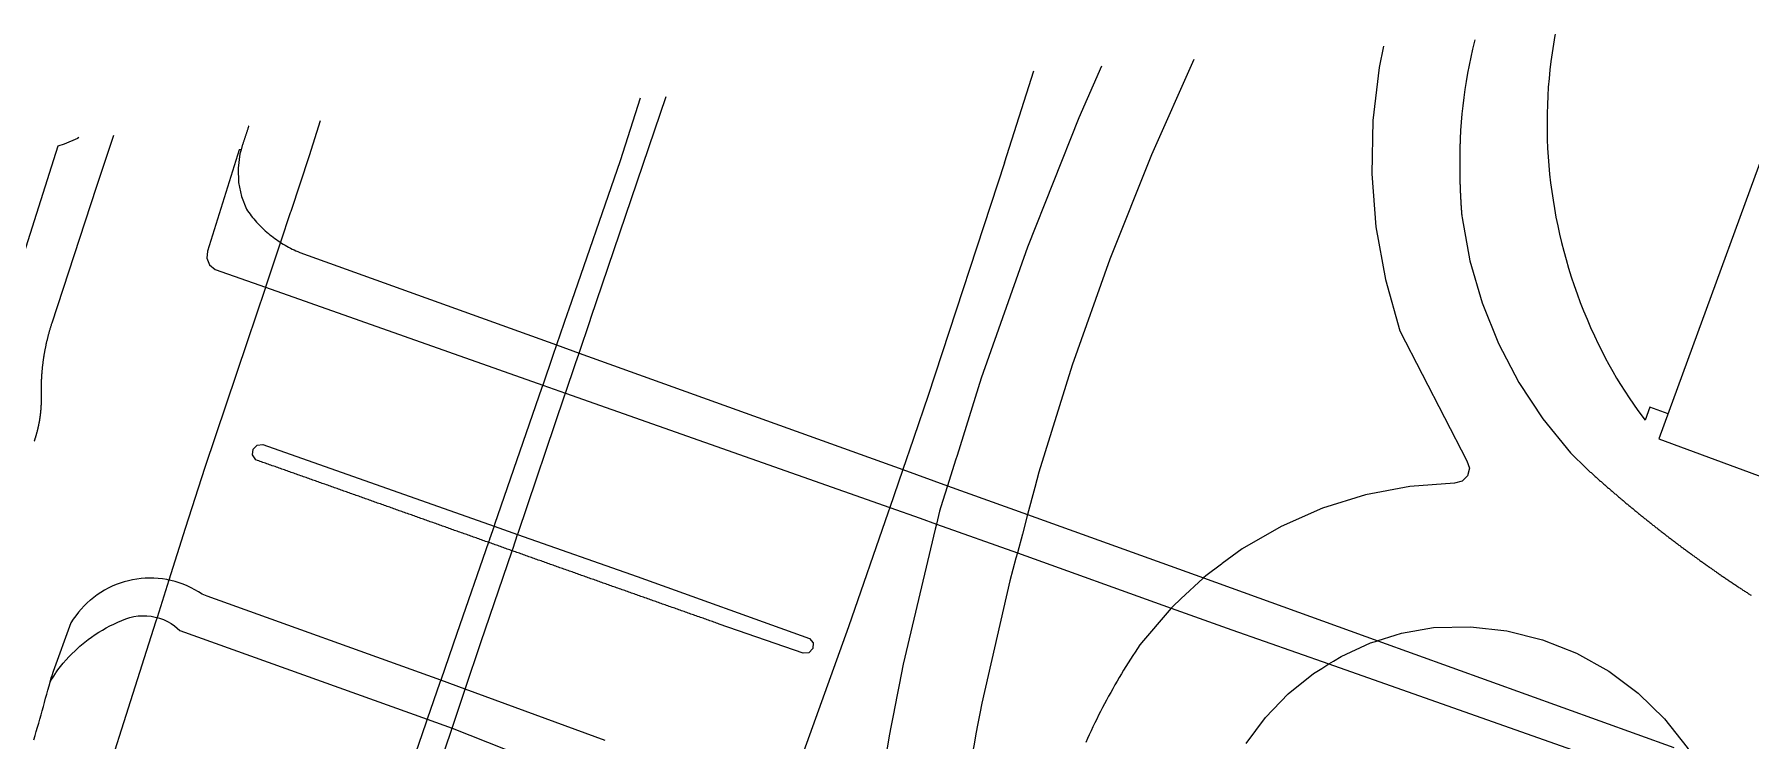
# Model space of a CAD drawing. Header units: millimetres. Extents: x 833924389 to 835767163, y 817400000 to 818811854.
# Drawn here: x 834590574 to 834710396, y 818717616 to 818766914 of the extents above; entities that cross this region are included whole.
import ezdxf

# ---------------------------------------------------------------- set-up
doc = ezdxf.new("R2010")
doc.units = ezdxf.units.MM
doc.header["$LTSCALE"] = 10
doc.header["$MEASUREMENT"] = 0
doc.layers.add('01_Base_Plan', color=5, linetype='Continuous', lineweight=5)

msp = doc.modelspace()

# ---------------------------------------------------------------- linework, layer by layer
at = {"layer": '01_Base_Plan', "flags": 128}
for points in [[(834691143, 818766523), (834691120, 818766436), (834690983, 818765879), (834690854, 818765320), (834690736, 818764758), (834690628, 818764195), (834690529, 818763629), (834690440, 818763063), (834690361, 818762494), (834690292, 818761925), (834690233, 818761354), (834690184, 818760782), (834690145, 818760210), (834690117, 818759631), (834690116, 818759617), (834690115, 818759596), (834690114, 818759575), (834690114, 818759555), (834690113, 818759534), (834690112, 818759514), (834690111, 818759493), (834690111, 818759472), (834690110, 818759452), (834690109, 818759431), (834690108, 818759410), (834690108, 818759390), (834690107, 818759369), (834690106, 818759348), (834690106, 818759328), (834690105, 818759307), (834690104, 818759287), (834690104, 818759266), (834690103, 818759245), (834690102, 818759225), (834690102, 818759204), (834690101, 818759183), (834690101, 818759163), (834690100, 818759142), (834690099, 818759121), (834690099, 818759101), (834690098, 818759080), (834690098, 818759060), (834690097, 818759039), (834690097, 818759018), (834690096, 818758998), (834690096, 818758977), (834690095, 818758956), (834690095, 818758936), (834690094, 818758915), (834690094, 818758894), (834690093, 818758874), (834690093, 818758853), (834690092, 818758832), (834690092, 818758812), (834690091, 818758791), (834690091, 818758771), (834690091, 818758750), (834690090, 818758729), (834690090, 818758709), (834690089, 818758688), (834690089, 818758667), (834690089, 818758647), (834690088, 818758626), (834690088, 818758605), (834690088, 818758585), (834690087, 818758564), (834690087, 818758543), (834690087, 818758523), (834690086, 818758502), (834690086, 818758481), (834690086, 818758461), (834690085, 818758440), (834690085, 818758420), (834690085, 818758399), (834690085, 818758378), (834690084, 818758358), (834690084, 818758337), (834690084, 818758316), (834690084, 818758296), (834690084, 818758275), (834690083, 818758254), (834690083, 818758234), (834690083, 818758213), (834690083, 818758192), (834690083, 818758172), (834690083, 818758151), (834690082, 818758130), (834690082, 818758110), (834690082, 818758089), (834690082, 818758069), (834690082, 818758048), (834690082, 818758027), (834690082, 818758007), (834690082, 818757986), (834690082, 818757965), (834690082, 818757945), (834690082, 818757924), (834690082, 818757903), (834690082, 818757883), (834690082, 818757862), (834690082, 818757841), (834690082, 818757821), (834690082, 818757800), (834690082, 818757779), (834690082, 818757759), (834690082, 818757738), (834690082, 818757717), (834690082, 818757697), (834690082, 818757676), (834690082, 818757656), (834690082, 818757635), (834690082, 818757614), (834690082, 818757594), (834690083, 818757573), (834690083, 818757552), (834690083, 818757532), (834690083, 818757511), (834690083, 818757490), (834690083, 818757470), (834690084, 818757449), (834690084, 818757428), (834690084, 818757408), (834690084, 818757387), (834690084, 818757366), (834690085, 818757346), (834690085, 818757325), (834690085, 818757305), (834690085, 818757284), (834690086, 818757263), (834690086, 818757243), (834690086, 818757222), (834690086, 818757201), (834690087, 818757181), (834690087, 818757160), (834690087, 818757139), (834690088, 818757119), (834690088, 818757098), (834690088, 818757077), (834690089, 818757057), (834690089, 818757036), (834690090, 818757015), (834690090, 818756995), (834690090, 818756974), (834690091, 818756954), (834690091, 818756933), (834690092, 818756912), (834690092, 818756892), (834690092, 818756871), (834690093, 818756850), (834690093, 818756830), (834690094, 818756809), (834690094, 818756788), (834690095, 818756768), (834690095, 818756747), (834690096, 818756726), (834690096, 818756706), (834690097, 818756685), (834690097, 818756665), (834690098, 818756644), (834690099, 818756623), (834690099, 818756603), (834690100, 818756582), (834690100, 818756561), (834690101, 818756541), (834690102, 818756520), (834690102, 818756499), (834690103, 818756479), (834690103, 818756458), (834690104, 818756437), (834690105, 818756417), (834690105, 818756396), (834690106, 818756376), (834690107, 818756355), (834690107, 818756334), (834690108, 818756314), (834690109, 818756293), (834690110, 818756272), (834690110, 818756252), (834690111, 818756231), (834690112, 818756210), (834690113, 818756190), (834690113, 818756169), (834690114, 818756149), (834690115, 818756128), (834690116, 818756107), (834690117, 818756087), (834690117, 818756066), (834690118, 818756045), (834690119, 818756025), (834690120, 818756004), (834690121, 818755984), (834690122, 818755963), (834690122, 818755942), (834690123, 818755922), (834690124, 818755901), (834690125, 818755880), (834690126, 818755860), (834690127, 818755839), (834690128, 818755818), (834690129, 818755798), (834690130, 818755777), (834690131, 818755757), (834690132, 818755736), (834690133, 818755715), (834690134, 818755695), (834690135, 818755674), (834690136, 818755653), (834690137, 818755633), (834690138, 818755612), (834690139, 818755592), (834690140, 818755571), (834690141, 818755550), (834690142, 818755530), (834690143, 818755509), (834690144, 818755488), (834690145, 818755468), (834690146, 818755447), (834690147, 818755427), (834690148, 818755406), (834690150, 818755385), (834690151, 818755365), (834690152, 818755344), (834690153, 818755324), (834690154, 818755303), (834690155, 818755282), (834690157, 818755262), (834690158, 818755241), (834690159, 818755220), (834690160, 818755200), (834690161, 818755179), (834690163, 818755159), (834690164, 818755138), (834690165, 818755117), (834690166, 818755097), (834690168, 818755076), (834690169, 818755056), (834690170, 818755035), (834690172, 818755014), (834690173, 818754994), (834690174, 818754973), (834690176, 818754953), (834690177, 818754932), (834690178, 818754911), (834690180, 818754891), (834690181, 818754870), (834690182, 818754850), (834690184, 818754829), (834690185, 818754808), (834690187, 818754788), (834690188, 818754767), (834690189, 818754747), (834690191, 818754726), (834690192, 818754705), (834690194, 818754685), (834690195, 818754664), (834690197, 818754644), (834690198, 818754623), (834690200, 818754602), (834690201, 818754582), (834690203, 818754561), (834690204, 818754541), (834690206, 818754520), (834690207, 818754499), (834690209, 818754479), (834690210, 818754458), (834690212, 818754438), (834690213, 818754417), (834690215, 818754396), (834690217, 818754376), (834690218, 818754355), (834690220, 818754335), (834690221, 818754314), (834690223, 818754293), (834690226, 818754257)], [(834696738, 818766914), (834696722, 818766829), (834696620, 818766230), (834696529, 818765630), (834696448, 818765029), (834696378, 818764426), (834696319, 818763822), (834696270, 818763216), (834696231, 818762611), (834696204, 818762004), (834696186, 818761397), (834696180, 818760791), (834696184, 818760183), (834696198, 818759577), (834696223, 818758970), (834696259, 818758364), (834696305, 818757759), (834696362, 818757155), (834696429, 818756551), (834696507, 818755949), (834696596, 818755349), (834696695, 818754750), (834696804, 818754153), (834696923, 818753558), (834697054, 818752965), (834697194, 818752374), (834697345, 818751786), (834697505, 818751201), (834697684, 818750594), (834697873, 818749991), (834698073, 818749392), (834698283, 818748796), (834698503, 818748203), (834698734, 818747615), (834698974, 818747031), (834699225, 818746451), (834699487, 818745875), (834699758, 818745304), (834699997, 818744820), (834700244, 818744339), (834700500, 818743864), (834700764, 818743392), (834701037, 818742925), (834701317, 818742464), (834701605, 818742007), (834701902, 818741555), (834702206, 818741108), (834702518, 818740667), (834703021, 818739988)], [(834684773, 818766077), (834684453, 818764608), (834684018, 818760910), (834683947, 818757188), (834684239, 818753476), (834684894, 818749811), (834685903, 818746227), (834690581, 818737143), (834690756, 818736630), (834690635, 818736102), (834690254, 818735717), (834689727, 818735589), (834686590, 818735352), (834683499, 818734765), (834680493, 818733835), (834677610, 818732575), (834674886, 818730999), (834673496, 818729971), (834673459, 818729943), (834672357, 818729129), (834672188, 818728972), (834672176, 818728960)], [(834665085, 818764701), (834663498, 818761092), (834659920, 818752063), (834656677, 818742908), (834654991, 818737524), (834654886, 818737188), (834654329, 818735409)], [(834658301, 818757949), (834660354, 818764370)], [(834671531, 818765152), (834668563, 818758495), (834665655, 818751218), (834663037, 818743833), (834660712, 818736349), (834660429, 818735292), (834659919, 818733390), (834659919, 818733390)], [(834628603, 818744664), (834628604, 818744667), (834629378, 818746951), (834629430, 818747104), (834634673, 818762575)], [(834632862, 818762448), (834631469, 818758080)], [(834605546, 818760539), (834605531, 818760495), (834605516, 818760448), (834605500, 818760400), (834605485, 818760353), (834605469, 818760305), (834605454, 818760258), (834605438, 818760210), (834605422, 818760163), (834605407, 818760115), (834605391, 818760068), (834605376, 818760020), (834605360, 818759973), (834605345, 818759925), (834605329, 818759878), (834605313, 818759830), (834605298, 818759783), (834605282, 818759735), (834605267, 818759688), (834605251, 818759640), (834605236, 818759593), (834605220, 818759545), (834605204, 818759498), (834605189, 818759450), (834605173, 818759403), (834605158, 818759355), (834605142, 818759308), (834605127, 818759260), (834605111, 818759213), (834605094, 818759159)], [(834605546, 818760539), (834605531, 818760495), (834605516, 818760448), (834605500, 818760400), (834605485, 818760353), (834605469, 818760305), (834605454, 818760258), (834605438, 818760210), (834605422, 818760163), (834605407, 818760115), (834605391, 818760068), (834605376, 818760020), (834605360, 818759973), (834605345, 818759925), (834605329, 818759878), (834605313, 818759830), (834605298, 818759783), (834605282, 818759735), (834605267, 818759688), (834605251, 818759640), (834605236, 818759593), (834605220, 818759545), (834605204, 818759498), (834605189, 818759450), (834605173, 818759403), (834605158, 818759355), (834605142, 818759308), (834605127, 818759260), (834605111, 818759213), (834605094, 818759159)], [(834610540, 818760888), (834609769, 818758434), (834608474, 818754555)], [(834593686, 818759710), (834593582, 818759649), (834592665, 818759253), (834592218, 818759103), (834582909, 818729812), (834583025, 818729536), (834583071, 818729415)], [(834590574, 818738510), (834590580, 818738534), (834590590, 818738564), (834590601, 818738595), (834590611, 818738626), (834590621, 818738656), (834590631, 818738687), (834590641, 818738718), (834590651, 818738748), (834590661, 818738779), (834590670, 818738810), (834590680, 818738841), (834590689, 818738872), (834590698, 818738902), (834590707, 818738933), (834590717, 818738964), (834590725, 818738995), (834590734, 818739026), (834590743, 818739057), (834590752, 818739089), (834590760, 818739120), (834590768, 818739151), (834590777, 818739182), (834590785, 818739213), (834590793, 818739244), (834590801, 818739276), (834590809, 818739307), (834590816, 818739338), (834590824, 818739370), (834590831, 818739401), (834590839, 818739432), (834590846, 818739464), (834590853, 818739495), (834590860, 818739527), (834590867, 818739558), (834590874, 818739590), (834590881, 818739621), (834590887, 818739653), (834590894, 818739685), (834590900, 818739716), (834590906, 818739748), (834590913, 818739780), (834590919, 818739811), (834590925, 818739843), (834590930, 818739875), (834590936, 818739906), (834590942, 818739938), (834590947, 818739970), (834590952, 818740002), (834590958, 818740034), (834590963, 818740066), (834590968, 818740097), (834590973, 818740129), (834590977, 818740161), (834590982, 818740193), (834590987, 818740225), (834590991, 818740257), (834590995, 818740289), (834591000, 818740321), (834591004, 818740353), (834591008, 818740385), (834591012, 818740417), (834591015, 818740449), (834591019, 818740481), (834591022, 818740513), (834591026, 818740545), (834591029, 818740577), (834591032, 818740609), (834591035, 818740642), (834591038, 818740674), (834591041, 818740706), (834591044, 818740738), (834591046, 818740770), (834591049, 818740802), (834591051, 818740834), (834591054, 818740867), (834591056, 818740899), (834591058, 818740931), (834591060, 818740963), (834591062, 818740995), (834591063, 818741028), (834591065, 818741060), (834591066, 818741092), (834591068, 818741124), (834591069, 818741157), (834591070, 818741189), (834591071, 818741221), (834591072, 818741253), (834591073, 818741286), (834591073, 818741318), (834591074, 818741350), (834591074, 818741382), (834591075, 818741415), (834591075, 818741447), (834591075, 818741479), (834591075, 818741511), (834591075, 818741544), (834591074, 818741576), (834591074, 818741608), (834591073, 818741640), (834591073, 818741673), (834591072, 818741705), (834591071, 818741737), (834591070, 818741769), (834591069, 818741802), (834591068, 818741834), (834591084, 818742833), (834591087, 818742886), (834591090, 818742939), (834591093, 818742992), (834591096, 818743045), (834591099, 818743098), (834591103, 818743150), (834591107, 818743203), (834591111, 818743256), (834591115, 818743309), (834591119, 818743361), (834591124, 818743414), (834591129, 818743467), (834591134, 818743520), (834591139, 818743572), (834591144, 818743625), (834591149, 818743678), (834591155, 818743730), (834591161, 818743783), (834591167, 818743835), (834591173, 818743888), (834591180, 818743940), (834591186, 818743993), (834591193, 818744045), (834591200, 818744098), (834591207, 818744150), (834591214, 818744203), (834591222, 818744255), (834591230, 818744307), (834591238, 818744360), (834591246, 818744412), (834591254, 818744464), (834591262, 818744517), (834591271, 818744569), (834591280, 818744621), (834591289, 818744673), (834591298, 818744725), (834591307, 818744777), (834591317, 818744829), (834591327, 818744881), (834591337, 818744933), (834591347, 818744985), (834591357, 818745037), (834591367, 818745089), (834591378, 818745141), (834591389, 818745193), (834591400, 818745245), (834591411, 818745296), (834591423, 818745348), (834591434, 818745400), (834591446, 818745451), (834591458, 818745503), (834591470, 818745554), (834591482, 818745606), (834591495, 818745657), (834591507, 818745709), (834591520, 818745760), (834591533, 818745811), (834591546, 818745862), (834591560, 818745914), (834591573, 818745965), (834591587, 818746016), (834591601, 818746067), (834591615, 818746118), (834591629, 818746169), (834591644, 818746220), (834591658, 818746271), (834591673, 818746322), (834591688, 818746372), (834591703, 818746423), (834591719, 818746474), (834591734, 818746524), (834591750, 818746575), (834591766, 818746625), (834591782, 818746676), (834591798, 818746726), (834591815, 818746776), (834594922, 818756237), (834596120, 818759880)], [(834590574, 818738510), (834590580, 818738534), (834590590, 818738564), (834590601, 818738595), (834590611, 818738626), (834590621, 818738656), (834590631, 818738687), (834590641, 818738718), (834590651, 818738748), (834590661, 818738779), (834590670, 818738810), (834590680, 818738841), (834590689, 818738872), (834590698, 818738902), (834590707, 818738933), (834590717, 818738964), (834590725, 818738995), (834590734, 818739026), (834590743, 818739057), (834590752, 818739089), (834590760, 818739120), (834590768, 818739151), (834590777, 818739182), (834590785, 818739213), (834590793, 818739244), (834590801, 818739276), (834590809, 818739307), (834590816, 818739338), (834590824, 818739370), (834590831, 818739401), (834590839, 818739432), (834590846, 818739464), (834590853, 818739495), (834590860, 818739527), (834590867, 818739558), (834590874, 818739590), (834590881, 818739621), (834590887, 818739653), (834590894, 818739685), (834590900, 818739716), (834590906, 818739748), (834590913, 818739780), (834590919, 818739811), (834590925, 818739843), (834590930, 818739875), (834590936, 818739906), (834590942, 818739938), (834590947, 818739970), (834590952, 818740002), (834590958, 818740034), (834590963, 818740066), (834590968, 818740097), (834590973, 818740129), (834590977, 818740161), (834590982, 818740193), (834590987, 818740225), (834590991, 818740257), (834590995, 818740289), (834591000, 818740321), (834591004, 818740353), (834591008, 818740385), (834591012, 818740417), (834591015, 818740449), (834591019, 818740481), (834591022, 818740513), (834591026, 818740545), (834591029, 818740577), (834591032, 818740609), (834591035, 818740642), (834591038, 818740674), (834591041, 818740706), (834591044, 818740738), (834591046, 818740770), (834591049, 818740802), (834591051, 818740834), (834591054, 818740867), (834591056, 818740899), (834591058, 818740931), (834591060, 818740963), (834591062, 818740995), (834591063, 818741028), (834591065, 818741060), (834591066, 818741092), (834591068, 818741124), (834591069, 818741157), (834591070, 818741189), (834591071, 818741221), (834591072, 818741253), (834591073, 818741286), (834591073, 818741318), (834591074, 818741350), (834591074, 818741382), (834591075, 818741415), (834591075, 818741447), (834591075, 818741479), (834591075, 818741511), (834591075, 818741544), (834591074, 818741576), (834591074, 818741608), (834591073, 818741640), (834591073, 818741673), (834591072, 818741705), (834591071, 818741737), (834591070, 818741769), (834591069, 818741802), (834591068, 818741834), (834591084, 818742833), (834591087, 818742886), (834591090, 818742939), (834591093, 818742992), (834591096, 818743045), (834591099, 818743098), (834591103, 818743150), (834591107, 818743203), (834591111, 818743256), (834591115, 818743309), (834591119, 818743361), (834591124, 818743414), (834591129, 818743467), (834591134, 818743520), (834591139, 818743572), (834591144, 818743625), (834591149, 818743678), (834591155, 818743730), (834591161, 818743783), (834591167, 818743835), (834591173, 818743888), (834591180, 818743940), (834591186, 818743993), (834591193, 818744045), (834591200, 818744098), (834591207, 818744150), (834591214, 818744203), (834591222, 818744255), (834591230, 818744307), (834591238, 818744360), (834591246, 818744412), (834591254, 818744464), (834591262, 818744517), (834591271, 818744569), (834591280, 818744621), (834591289, 818744673), (834591298, 818744725), (834591307, 818744777), (834591317, 818744829), (834591327, 818744881), (834591337, 818744933), (834591347, 818744985), (834591357, 818745037), (834591367, 818745089), (834591378, 818745141), (834591389, 818745193), (834591400, 818745245), (834591411, 818745296), (834591423, 818745348), (834591434, 818745400), (834591446, 818745451), (834591458, 818745503), (834591470, 818745554), (834591482, 818745606), (834591495, 818745657), (834591507, 818745709), (834591520, 818745760), (834591533, 818745811), (834591546, 818745862), (834591560, 818745914), (834591573, 818745965), (834591587, 818746016), (834591601, 818746067), (834591615, 818746118), (834591629, 818746169), (834591644, 818746220), (834591658, 818746271), (834591673, 818746322), (834591688, 818746372), (834591703, 818746423), (834591719, 818746474), (834591734, 818746524), (834591750, 818746575), (834591766, 818746625), (834591782, 818746676), (834591798, 818746726), (834591815, 818746776), (834594922, 818756237), (834596120, 818759880)], [(834605012, 818758858), (834604882, 818758858), (834602668, 818751783)], [(834605012, 818758858), (834604882, 818758858), (834602668, 818751783)], [(834605012, 818758858), (834604932, 818758567), (834604802, 818757577), (834604837, 818756578), (834605037, 818755600), (834605382, 818754708), (834605464, 818754591), (834605547, 818754475), (834605633, 818754361), (834605720, 818754248), (834605810, 818754136), (834605901, 818754027), (834605994, 818753918), (834606089, 818753812), (834606186, 818753707), (834606284, 818753603), (834606385, 818753502), (834606487, 818753402), (834606590, 818753304), (834606696, 818753207), (834606803, 818753113), (834606911, 818753020), (834607021, 818752929), (834607133, 818752840), (834607246, 818752753), (834607361, 818752667), (834607477, 818752584), (834607594, 818752503), (834607713, 818752424), (834607755, 818752397), (834607833, 818752346), (834607954, 818752271), (834608077, 818752198), (834608201, 818752127), (834608326, 818752058), (834608452, 818751992), (834608580, 818751927), (834608708, 818751865), (834608838, 818751804), (834608968, 818751746), (834609099, 818751690)], [(834605012, 818758858), (834604932, 818758567), (834604802, 818757577), (834604837, 818756578), (834605037, 818755600), (834605382, 818754708), (834605464, 818754591), (834605547, 818754475), (834605633, 818754361), (834605720, 818754248), (834605810, 818754136), (834605901, 818754027), (834605994, 818753918), (834606089, 818753812), (834606186, 818753707), (834606284, 818753603), (834606385, 818753502), (834606487, 818753402), (834606590, 818753304), (834606696, 818753207), (834606803, 818753113), (834606911, 818753020), (834607021, 818752929), (834607133, 818752840), (834607246, 818752753), (834607361, 818752667), (834607477, 818752584), (834607594, 818752503), (834607713, 818752424), (834607755, 818752397), (834607833, 818752346), (834607954, 818752271), (834608077, 818752198), (834608201, 818752127), (834608326, 818752058), (834608452, 818751992), (834608580, 818751927), (834608708, 818751865), (834608838, 818751804), (834608968, 818751746), (834609099, 818751690)], [(834605093, 818759159), (834605012, 818758858)], [(834631469, 818758080), (834627866, 818747652), (834627805, 818747475), (834627031, 818745235)], [(834658301, 818757949), (834652979, 818741712), (834651966, 818738766), (834651921, 818738636), (834651199, 818736536)], [(834608474, 818754555), (834608443, 818754460), (834607758, 818752408)], [(834607758, 818752408), (834607755, 818752397), (834606734, 818749338), (834606709, 818749263), (834606682, 818749183), (834605435, 818745444), (834602467, 818736689)], [(834602668, 818751783), (834602626, 818751289), (834602813, 818750829), (834603188, 818750505)], [(834602668, 818751783), (834602626, 818751289), (834602813, 818750829), (834603188, 818750505)], [(834609099, 818751690), (834627030, 818745233), (834628604, 818744667), (834651197, 818736531), (834654327, 818735404), (834659919, 818733390), (834672188, 818728972), (834684357, 818724590), (834705020, 818717150)], [(834609099, 818751690), (834627030, 818745233), (834628604, 818744667), (834651197, 818736531), (834654327, 818735404), (834659919, 818733390), (834672188, 818728972), (834684357, 818724590), (834705020, 818717150)], [(834603188, 818750505), (834606709, 818749263), (834626065, 818742438), (834627658, 818741876), (834650290, 818733895), (834652426, 818733142), (834653560, 818732736), (834659202, 818730716), (834669950, 818726867), (834674181, 818725352), (834680945, 818722969), (834697898, 818716996)], [(834603188, 818750505), (834606709, 818749263), (834626065, 818742438), (834627658, 818741876), (834650290, 818733895), (834652426, 818733142), (834653560, 818732736), (834659202, 818730716), (834669950, 818726867), (834674181, 818725352), (834680945, 818722969), (834697898, 818716996)], [(834627031, 818745235), (834627030, 818745233), (834626779, 818744506), (834626065, 818742438), (834626002, 818742256), (834622700, 818732699), (834622665, 818732597), (834622344, 818731668), (834622340, 818731659), (834622272, 818731460), (834620076, 818725104)], [(834621755, 818724456), (834623929, 818730871), (834623994, 818731062), (834624316, 818732014), (834624347, 818732105), (834627593, 818741683), (834627658, 818741876), (834628361, 818743948), (834628603, 818744664)], [(834704630, 818740430), (834703360, 818740900), (834703020, 818739990)], [(834638392, 818725758), (834638298, 818725791), (834638204, 818725825), (834638109, 818725858), (834638015, 818725891), (834637921, 818725924), (834637827, 818725957), (834637732, 818725991), (834637638, 818726024), (834637544, 818726057), (834637449, 818726090), (834637355, 818726123), (834637261, 818726157), (834637166, 818726190), (834637072, 818726223), (834636978, 818726256), (834636883, 818726289), (834636789, 818726323), (834636695, 818726356), (834636601, 818726389), (834636506, 818726422), (834636412, 818726456), (834636318, 818726489), (834636223, 818726522), (834636129, 818726555), (834636035, 818726588), (834635940, 818726622), (834635846, 818726655), (834635752, 818726688), (834635658, 818726721), (834635563, 818726755), (834635469, 818726788), (834635375, 818726821), (834635280, 818726854), (834635186, 818726888), (834635092, 818726921), (834634998, 818726954), (834634903, 818726987), (834634809, 818727021), (834634715, 818727054), (834634620, 818727087), (834634526, 818727121), (834634432, 818727154), (834634338, 818727187), (834634243, 818727220), (834634149, 818727254), (834634055, 818727287), (834633960, 818727320), (834633866, 818727354), (834633772, 818727387), (834633677, 818727420), (834633583, 818727453), (834633489, 818727487), (834633395, 818727520), (834633300, 818727553), (834633206, 818727587), (834633112, 818727620), (834633017, 818727653), (834632923, 818727687), (834632829, 818727720), (834632735, 818727753), (834632640, 818727786), (834632546, 818727820), (834632452, 818727853), (834632358, 818727886), (834632263, 818727920), (834632169, 818727953), (834632075, 818727986), (834631980, 818728020), (834631886, 818728053), (834631792, 818728086), (834631698, 818728120), (834631603, 818728153), (834631509, 818728186), (834631415, 818728220), (834631320, 818728253), (834631226, 818728286), (834631132, 818728320), (834631038, 818728353), (834630943, 818728386), (834630849, 818728420), (834630755, 818728453), (834630660, 818728487), (834630566, 818728520), (834630472, 818728553), (834630378, 818728587), (834630283, 818728620), (834630189, 818728653), (834630095, 818728687), (834630001, 818728720), (834629906, 818728753), (834629812, 818728787), (834629718, 818728820), (834629623, 818728854), (834629529, 818728887), (834629435, 818728920), (834629341, 818728954), (834629246, 818728987), (834629152, 818729020), (834629058, 818729054), (834628964, 818729087), (834628869, 818729121), (834628775, 818729154), (834628681, 818729187), (834628586, 818729221), (834628492, 818729254), (834628398, 818729287), (834628304, 818729321), (834628209, 818729354), (834628115, 818729388), (834628021, 818729421), (834627927, 818729454), (834627832, 818729488), (834627738, 818729521), (834627644, 818729555), (834627550, 818729588), (834627455, 818729621), (834627361, 818729655), (834627267, 818729688), (834627172, 818729722), (834627078, 818729755), (834626984, 818729788), (834626890, 818729822), (834626795, 818729855), (834626701, 818729889), (834626607, 818729922), (834626513, 818729955), (834626418, 818729989), (834626324, 818730022), (834626230, 818730056), (834626136, 818730089), (834626041, 818730123), (834625947, 818730156), (834625853, 818730189), (834625758, 818730223), (834625664, 818730256), (834625570, 818730290), (834625476, 818730323), (834625381, 818730356), (834625287, 818730390), (834625193, 818730423), (834625099, 818730457), (834625004, 818730490), (834624910, 818730524), (834624816, 818730557), (834624722, 818730590), (834624627, 818730624), (834624533, 818730657), (834624439, 818730691), (834624345, 818730724), (834624250, 818730758), (834624156, 818730791), (834624062, 818730825), (834623967, 818730858), (834623929, 818730871), (834623873, 818730891), (834623779, 818730925), (834623685, 818730958), (834623590, 818730992), (834623496, 818731025), (834623402, 818731059), (834623308, 818731092), (834623213, 818731125), (834623119, 818731159), (834623025, 818731192), (834622931, 818731226), (834622836, 818731259), (834622742, 818731293), (834622648, 818731326), (834622554, 818731360), (834622459, 818731393), (834622365, 818731426), (834622272, 818731460), (834622271, 818731460), (834622177, 818731493), (834622082, 818731527), (834621988, 818731560), (834621894, 818731594), (834621800, 818731627), (834621705, 818731661), (834621611, 818731694), (834621517, 818731728), (834621422, 818731761), (834621328, 818731794), (834621234, 818731828), (834621140, 818731861), (834621045, 818731895), (834620951, 818731928), (834620857, 818731962), (834620763, 818731995), (834620668, 818732029), (834620574, 818732062), (834620480, 818732096), (834620386, 818732129), (834620291, 818732162), (834620197, 818732196), (834620103, 818732229), (834620009, 818732263), (834619914, 818732296), (834619820, 818732330), (834619726, 818732363), (834619632, 818732397), (834619537, 818732430), (834619443, 818732464), (834619349, 818732497), (834619255, 818732530), (834619160, 818732564), (834619066, 818732597), (834618972, 818732631), (834618878, 818732664), (834618783, 818732698), (834618689, 818732731), (834618595, 818732765), (834618501, 818732798), (834618406, 818732832), (834618312, 818732865), (834618218, 818732898), (834618123, 818732932), (834618029, 818732965), (834617935, 818732999), (834617841, 818733032), (834617746, 818733066), (834617652, 818733099), (834617558, 818733133), (834617464, 818733166), (834617369, 818733200), (834617275, 818733233), (834617181, 818733266), (834617087, 818733300), (834616992, 818733333), (834616898, 818733367), (834616804, 818733400), (834616710, 818733434), (834616615, 818733467), (834616521, 818733501), (834616427, 818733534), (834616333, 818733568), (834616238, 818733601), (834616144, 818733634), (834616050, 818733668), (834615956, 818733701), (834615861, 818733735), (834615767, 818733768), (834615673, 818733802), (834615579, 818733835), (834615484, 818733869), (834615390, 818733902), (834615296, 818733936), (834615201, 818733969), (834615107, 818734002), (834615013, 818734036), (834614919, 818734069), (834614824, 818734103), (834614730, 818734136), (834614636, 818734170), (834614542, 818734203), (834614447, 818734237), (834614353, 818734270), (834614259, 818734303), (834614165, 818734337), (834614070, 818734370), (834613976, 818734404), (834613882, 818734437), (834613788, 818734471), (834613693, 818734504), (834613599, 818734538), (834613505, 818734571), (834613411, 818734604), (834613316, 818734638), (834613222, 818734671), (834613128, 818734705), (834613034, 818734738), (834612939, 818734772), (834612845, 818734805), (834612751, 818734838), (834612656, 818734872), (834612562, 818734905), (834612468, 818734939), (834612374, 818734972), (834612279, 818735006), (834612185, 818735039), (834612091, 818735072), (834611997, 818735106), (834611902, 818735139), (834611808, 818735173), (834611714, 818735206), (834611620, 818735240), (834611525, 818735273), (834611431, 818735306), (834611337, 818735340), (834611243, 818735373), (834611148, 818735407), (834611054, 818735440), (834610960, 818735473), (834610865, 818735507), (834610771, 818735540), (834610677, 818735574), (834610583, 818735607), (834610488, 818735641), (834610394, 818735674), (834610300, 818735707), (834610300, 818735707), (834610206, 818735741), (834610111, 818735774), (834610017, 818735808), (834609923, 818735841), (834609829, 818735874), (834609734, 818735908), (834609640, 818735941), (834609546, 818735975), (834609451, 818736008), (834609357, 818736041), (834609263, 818736075), (834609169, 818736108), (834609074, 818736141), (834608980, 818736175), (834608886, 818736208), (834608792, 818736242), (834608697, 818736275), (834608603, 818736308), (834608509, 818736342), (834608414, 818736375), (834608320, 818736409), (834608226, 818736442), (834608132, 818736475), (834608037, 818736509), (834607943, 818736542), (834607849, 818736575), (834607755, 818736609), (834607660, 818736642), (834607566, 818736676), (834607472, 818736709), (834607377, 818736742), (834607283, 818736776), (834607189, 818736809), (834607095, 818736842), (834607000, 818736876), (834606906, 818736909), (834606812, 818736942), (834606718, 818736976), (834606623, 818737009), (834606529, 818737042), (834606435, 818737076), (834606340, 818737109), (834606246, 818737142), (834606152, 818737176), (834606027, 818737220), (834605815, 818737558), (834605855, 818737955), (834606130, 818738243), (834606524, 818738294), (834622665, 818732597), (834624316, 818732014), (834632649, 818729073), (834644700, 818724758), (834644940, 818724448), (834644922, 818724044), (834644641, 818723748), (834644246, 818723714), (834638392, 818725758)], [(834638392, 818725758), (834638298, 818725791), (834638204, 818725825), (834638109, 818725858), (834638015, 818725891), (834637921, 818725924), (834637827, 818725957), (834637732, 818725991), (834637638, 818726024), (834637544, 818726057), (834637449, 818726090), (834637355, 818726123), (834637261, 818726157), (834637166, 818726190), (834637072, 818726223), (834636978, 818726256), (834636883, 818726289), (834636789, 818726323), (834636695, 818726356), (834636601, 818726389), (834636506, 818726422), (834636412, 818726456), (834636318, 818726489), (834636223, 818726522), (834636129, 818726555), (834636035, 818726588), (834635940, 818726622), (834635846, 818726655), (834635752, 818726688), (834635658, 818726721), (834635563, 818726755), (834635469, 818726788), (834635375, 818726821), (834635280, 818726854), (834635186, 818726888), (834635092, 818726921), (834634998, 818726954), (834634903, 818726987), (834634809, 818727021), (834634715, 818727054), (834634620, 818727087), (834634526, 818727121), (834634432, 818727154), (834634338, 818727187), (834634243, 818727220), (834634149, 818727254), (834634055, 818727287), (834633960, 818727320), (834633866, 818727354), (834633772, 818727387), (834633677, 818727420), (834633583, 818727453), (834633489, 818727487), (834633395, 818727520), (834633300, 818727553), (834633206, 818727587), (834633112, 818727620), (834633017, 818727653), (834632923, 818727687), (834632829, 818727720), (834632735, 818727753), (834632640, 818727786), (834632546, 818727820), (834632452, 818727853), (834632358, 818727886), (834632263, 818727920), (834632169, 818727953), (834632075, 818727986), (834631980, 818728020), (834631886, 818728053), (834631792, 818728086), (834631698, 818728120), (834631603, 818728153), (834631509, 818728186), (834631415, 818728220), (834631320, 818728253), (834631226, 818728286), (834631132, 818728320), (834631038, 818728353), (834630943, 818728386), (834630849, 818728420), (834630755, 818728453), (834630660, 818728487), (834630566, 818728520), (834630472, 818728553), (834630378, 818728587), (834630283, 818728620), (834630189, 818728653), (834630095, 818728687), (834630001, 818728720), (834629906, 818728753), (834629812, 818728787), (834629718, 818728820), (834629623, 818728854), (834629529, 818728887), (834629435, 818728920), (834629341, 818728954), (834629246, 818728987), (834629152, 818729020), (834629058, 818729054), (834628964, 818729087), (834628869, 818729121), (834628775, 818729154), (834628681, 818729187), (834628586, 818729221), (834628492, 818729254), (834628398, 818729287), (834628304, 818729321), (834628209, 818729354), (834628115, 818729388), (834628021, 818729421), (834627927, 818729454), (834627832, 818729488), (834627738, 818729521), (834627644, 818729555), (834627550, 818729588), (834627455, 818729621), (834627361, 818729655), (834627267, 818729688), (834627172, 818729722), (834627078, 818729755), (834626984, 818729788), (834626890, 818729822), (834626795, 818729855), (834626701, 818729889), (834626607, 818729922), (834626513, 818729955), (834626418, 818729989), (834626324, 818730022), (834626230, 818730056), (834626136, 818730089), (834626041, 818730123), (834625947, 818730156), (834625853, 818730189), (834625758, 818730223), (834625664, 818730256), (834625570, 818730290), (834625476, 818730323), (834625381, 818730356), (834625287, 818730390), (834625193, 818730423), (834625099, 818730457), (834625004, 818730490), (834624910, 818730524), (834624816, 818730557), (834624722, 818730590), (834624627, 818730624), (834624533, 818730657), (834624439, 818730691), (834624345, 818730724), (834624250, 818730758), (834624156, 818730791), (834624062, 818730825), (834623967, 818730858), (834623929, 818730871), (834623873, 818730891), (834623779, 818730925), (834623685, 818730958), (834623590, 818730992), (834623496, 818731025), (834623402, 818731059), (834623308, 818731092), (834623213, 818731125), (834623119, 818731159), (834623025, 818731192), (834622931, 818731226), (834622836, 818731259), (834622742, 818731293), (834622648, 818731326), (834622554, 818731360), (834622459, 818731393), (834622365, 818731426), (834622272, 818731460), (834622271, 818731460), (834622177, 818731493), (834622082, 818731527), (834621988, 818731560), (834621894, 818731594), (834621800, 818731627), (834621705, 818731661), (834621611, 818731694), (834621517, 818731728), (834621422, 818731761), (834621328, 818731794), (834621234, 818731828), (834621140, 818731861), (834621045, 818731895), (834620951, 818731928), (834620857, 818731962), (834620763, 818731995), (834620668, 818732029), (834620574, 818732062), (834620480, 818732096), (834620386, 818732129), (834620291, 818732162), (834620197, 818732196), (834620103, 818732229), (834620009, 818732263), (834619914, 818732296), (834619820, 818732330), (834619726, 818732363), (834619632, 818732397), (834619537, 818732430), (834619443, 818732464), (834619349, 818732497), (834619255, 818732530), (834619160, 818732564), (834619066, 818732597), (834618972, 818732631), (834618878, 818732664), (834618783, 818732698), (834618689, 818732731), (834618595, 818732765), (834618501, 818732798), (834618406, 818732832), (834618312, 818732865), (834618218, 818732898), (834618123, 818732932), (834618029, 818732965), (834617935, 818732999), (834617841, 818733032), (834617746, 818733066), (834617652, 818733099), (834617558, 818733133), (834617464, 818733166), (834617369, 818733200), (834617275, 818733233), (834617181, 818733266), (834617087, 818733300), (834616992, 818733333), (834616898, 818733367), (834616804, 818733400), (834616710, 818733434), (834616615, 818733467), (834616521, 818733501), (834616427, 818733534), (834616333, 818733568), (834616238, 818733601), (834616144, 818733634), (834616050, 818733668), (834615956, 818733701), (834615861, 818733735), (834615767, 818733768), (834615673, 818733802), (834615579, 818733835), (834615484, 818733869), (834615390, 818733902), (834615296, 818733936), (834615201, 818733969), (834615107, 818734002), (834615013, 818734036), (834614919, 818734069), (834614824, 818734103), (834614730, 818734136), (834614636, 818734170), (834614542, 818734203), (834614447, 818734237), (834614353, 818734270), (834614259, 818734303), (834614165, 818734337), (834614070, 818734370), (834613976, 818734404), (834613882, 818734437), (834613788, 818734471), (834613693, 818734504), (834613599, 818734538), (834613505, 818734571), (834613411, 818734604), (834613316, 818734638), (834613222, 818734671), (834613128, 818734705), (834613034, 818734738), (834612939, 818734772), (834612845, 818734805), (834612751, 818734838), (834612656, 818734872), (834612562, 818734905), (834612468, 818734939), (834612374, 818734972), (834612279, 818735006), (834612185, 818735039), (834612091, 818735072), (834611997, 818735106), (834611902, 818735139), (834611808, 818735173), (834611714, 818735206), (834611620, 818735240), (834611525, 818735273), (834611431, 818735306), (834611337, 818735340), (834611243, 818735373), (834611148, 818735407), (834611054, 818735440), (834610960, 818735473), (834610865, 818735507), (834610771, 818735540), (834610677, 818735574), (834610583, 818735607), (834610488, 818735641), (834610394, 818735674), (834610300, 818735707), (834610300, 818735707), (834610206, 818735741), (834610111, 818735774), (834610017, 818735808), (834609923, 818735841), (834609829, 818735874), (834609734, 818735908), (834609640, 818735941), (834609546, 818735975), (834609451, 818736008), (834609357, 818736041), (834609263, 818736075), (834609169, 818736108), (834609074, 818736141), (834608980, 818736175), (834608886, 818736208), (834608792, 818736242), (834608697, 818736275), (834608603, 818736308), (834608509, 818736342), (834608414, 818736375), (834608320, 818736409), (834608226, 818736442), (834608132, 818736475), (834608037, 818736509), (834607943, 818736542), (834607849, 818736575), (834607755, 818736609), (834607660, 818736642), (834607566, 818736676), (834607472, 818736709), (834607377, 818736742), (834607283, 818736776), (834607189, 818736809), (834607095, 818736842), (834607000, 818736876), (834606906, 818736909), (834606812, 818736942), (834606718, 818736976), (834606623, 818737009), (834606529, 818737042), (834606435, 818737076), (834606340, 818737109), (834606246, 818737142), (834606152, 818737176), (834606027, 818737220), (834605815, 818737558), (834605855, 818737955), (834606130, 818738243), (834606524, 818738294), (834622665, 818732597), (834624316, 818732014), (834632649, 818729073), (834644700, 818724758), (834644940, 818724448), (834644922, 818724044), (834644641, 818723748), (834644246, 818723714), (834638392, 818725758)], [(834602467, 818736689), (834601112, 818732423)], [(834651199, 818736536), (834651197, 818736531), (834650871, 818735584), (834650290, 818733895), (834650174, 818733558), (834647421, 818725554), (834644068, 818716250), (834641628, 818709479), (834637937, 818699685)], [(834654329, 818735409), (834654327, 818735404), (834653985, 818734312), (834653775, 818733640), (834653560, 818732736), (834653473, 818732370), (834651238, 818722947), (834651091, 818722235), (834650946, 818721522), (834650803, 818720809), (834650662, 818720096), (834650524, 818719381), (834650389, 818718667), (834650255, 818717952), (834650125, 818717236), (834649996, 818716520), (834649870, 818715804), (834649747, 818715087), (834649592, 818714265), (834649077, 818711161), (834647987, 818703886)], [(834659919, 818733390), (834659556, 818732035), (834659202, 818730716), (834659102, 818730345), (834658683, 818728781), (834656724, 818720236), (834656583, 818719522), (834656445, 818718808), (834656310, 818718093), (834656178, 818717378), (834656049, 818716662), (834655922, 818715946), (834655798, 818715229), (834655677, 818714512), (834655559, 818713794), (834655443, 818713076), (834655278, 818712223), (834655115, 818711270), (834654090, 818704233), (834652220, 818691792)], [(834601112, 818732423), (834599970, 818728825), (834599140, 818726212)], [(834602635, 818727712), (834602294, 818727835), (834602043, 818727999), (834601784, 818728151), (834601519, 818728290), (834601247, 818728418), (834600970, 818728532), (834600687, 818728633), (834600401, 818728722), (834600110, 818728796), (834599970, 818728825), (834599816, 818728857), (834599520, 818728904), (834599222, 818728938), (834598923, 818728957), (834598623, 818728963), (834598323, 818728954), (834598024, 818728931), (834597726, 818728895), (834597430, 818728845), (834597137, 818728781), (834596848, 818728703), (834596562, 818728612), (834596281, 818728508), (834596004, 818728390), (834595734, 818728260), (834595470, 818728118), (834595213, 818727963), (834594964, 818727796), (834594722, 818727618), (834594489, 818727429), (834594474, 818727415)], [(834602635, 818727712), (834602294, 818727835), (834602043, 818727999), (834601784, 818728151), (834601519, 818728290), (834601247, 818728418), (834600970, 818728532), (834600687, 818728633), (834600401, 818728722), (834600110, 818728796), (834599970, 818728825), (834599816, 818728857), (834599520, 818728904), (834599222, 818728938), (834598923, 818728957), (834598623, 818728963), (834598323, 818728954), (834598024, 818728931), (834597726, 818728895), (834597430, 818728845), (834597137, 818728781), (834596848, 818728703), (834596562, 818728612), (834596281, 818728508), (834596004, 818728390), (834595734, 818728260), (834595470, 818728118), (834595213, 818727963), (834594964, 818727796), (834594722, 818727618), (834594489, 818727429), (834594474, 818727415)], [(834672176, 818728960), (834670620, 818727515), (834670052, 818726986), (834669950, 818726867), (834669670, 818726542), (834668002, 818724600), (834667758, 818724302), (834667591, 818724053), (834667425, 818723803), (834667261, 818723552), (834667099, 818723299), (834666938, 818723046), (834666779, 818722791), (834666622, 818722536), (834666467, 818722279), (834666313, 818722021), (834666162, 818721763), (834666012, 818721503), (834665863, 818721242), (834665717, 818720980), (834665573, 818720717), (834665430, 818720453), (834665289, 818720188), (834665150, 818719923), (834665012, 818719656), (834664877, 818719388), (834664743, 818719120), (834664612, 818718850), (834664482, 818718580), (834664482, 818718576), (834664353, 818718305), (834664226, 818718033), (834664101, 818717761), (834663977, 818717488)], [(834594474, 818727415), (834594266, 818727230), (834594052, 818727019), (834593847, 818726800), (834593651, 818726573), (834593465, 818726338), (834593289, 818726095), (834593123, 818725845)], [(834594474, 818727415), (834594266, 818727230), (834594052, 818727019), (834593847, 818726800), (834593651, 818726573), (834593465, 818726338), (834593289, 818726095), (834593123, 818725845)], [(834618944, 818721829), (834602635, 818727712)], [(834618944, 818721829), (834602635, 818727712)], [(834593123, 818725845), (834591900, 818722434)], [(834593123, 818725845), (834591900, 818722434)], [(834593761, 818724208), (834593862, 818724296), (834594094, 818724486), (834594331, 818724669), (834594573, 818724846), (834594821, 818725016), (834595073, 818725178), (834595330, 818725333), (834595591, 818725481), (834595856, 818725621), (834596125, 818725753), (834596398, 818725878), (834596675, 818725995), (834596951, 818726111), (834597236, 818726204), (834597528, 818726272), (834597825, 818726317), (834598124, 818726336), (834598424, 818726331), (834598722, 818726301), (834599017, 818726246), (834599140, 818726212)], [(834593761, 818724208), (834593862, 818724296), (834594094, 818724486), (834594331, 818724669), (834594573, 818724846), (834594821, 818725016), (834595073, 818725178), (834595330, 818725333), (834595591, 818725481), (834595856, 818725621), (834596125, 818725753), (834596398, 818725878), (834596675, 818725995), (834596951, 818726111), (834597236, 818726204), (834597528, 818726272), (834597825, 818726317), (834598124, 818726336), (834598424, 818726331), (834598722, 818726301), (834599017, 818726246), (834599140, 818726212)], [(834599034, 818725877), (834597131, 818719883)], [(834599140, 818726212), (834599034, 818725877)], [(834599140, 818726212), (834599307, 818726167), (834599588, 818726064), (834599861, 818725939), (834600122, 818725791), (834600369, 818725622), (834600732, 818725312), (834618006, 818719115)], [(834599140, 818726212), (834599307, 818726167), (834599588, 818726064), (834599861, 818725939), (834600122, 818725791), (834600369, 818725622), (834600732, 818725312), (834618006, 818719115)], [(834620076, 818725104), (834618944, 818721829)], [(834675175, 818717423), (834676529, 818719243), (834678102, 818720879), (834679868, 818722304), (834680449, 818722663), (834680945, 818722969), (834681263, 818723166), (834681798, 818723496), (834683863, 818724437), (834684357, 818724590), (834684394, 818724602)], [(834684394, 818724602), (834685576, 818724969), (834686030, 818725111), (834688264, 818725507), (834690827, 818725563), (834693375, 818725279), (834695863, 818724661), (834698248, 818723720), (834700488, 818722472), (834702542, 818720939), (834704377, 818719147), (834705958, 818717129), (834706117, 818716911), (834706300, 818716674), (834706314, 818716653)], [(834592076, 818722349), (834592222, 818722551), (834592404, 818722789), (834592593, 818723021), (834592789, 818723249), (834592991, 818723470), (834593200, 818723686), (834593415, 818723895), (834593635, 818724099), (834593761, 818724208)], [(834592076, 818722349), (834592222, 818722551), (834592404, 818722789), (834592593, 818723021), (834592789, 818723249), (834592991, 818723470), (834593200, 818723686), (834593415, 818723895), (834593635, 818724099), (834593761, 818724208)], [(834620656, 818721211), (834621755, 818724456)], [(834591773, 818722080), (834591716, 818721806), (834591878, 818722059), (834592046, 818722307), (834592076, 818722349)], [(834591900, 818722434), (834591773, 818722080)], [(834590549, 818717684), (834590632, 818717973), (834590632, 818717973), (834590714, 818718261), (834590797, 818718549), (834590879, 818718838), (834590960, 818719127), (834591042, 818719415), (834591122, 818719704), (834591203, 818719993), (834591283, 818720282), (834591363, 818720572), (834591443, 818720861), (834591522, 818721150), (834591600, 818721440), (834591773, 818722080)], [(834590549, 818717684), (834590632, 818717973), (834590632, 818717973), (834590714, 818718261), (834590797, 818718549), (834590879, 818718838), (834590960, 818719127), (834591042, 818719415), (834591122, 818719704), (834591203, 818719993), (834591283, 818720282), (834591363, 818720572), (834591443, 818720861), (834591522, 818721150), (834591600, 818721440), (834591773, 818722080)], [(834591773, 818722080), (834591679, 818721729)], [(834618944, 818721829), (834618893, 818721681), (834618006, 818719115)], [(834620656, 818721211), (834618944, 818721829)], [(834620656, 818721211), (834618944, 818721829)], [(834619735, 818718494), (834620610, 818721075), (834620656, 818721211)], [(834630414, 818717616), (834620656, 818721211)], [(834630414, 818717616), (834620656, 818721211)], [(834597131, 818719883), (834595710, 818715409)], [(834618006, 818719115), (834617908, 818718831), (834615223, 818711057)], [(834618006, 818719115), (834619735, 818718494)], [(834618006, 818719115), (834619735, 818718494)], [(834616932, 818710223), (834619640, 818718213)], [(834619640, 818718213), (834619641, 818718217), (834619735, 818718494)], [(834619735, 818718494), (834627029, 818715597)], [(834619735, 818718494), (834627029, 818715597)]]:
    msp.add_lwpolyline(points, dxfattribs=at)
at = {"layer": '01_Base_Plan', "linetype": 'Continuous', "flags": 128}
for points in [[(834713640, 818765060), (834703990, 818738690), (834755630, 818719630)], [(834690226, 818754257), (834690248, 818754111), (834690796, 818751103), (834691645, 818748166), (834692785, 818745330), (834694205, 818742623), (834695891, 818740073), (834697825, 818737705), (834698949, 818736593), (834698999, 818736547), (834699049, 818736502), (834699099, 818736457), (834699149, 818736412), (834699199, 818736366), (834699249, 818736321), (834699299, 818736276), (834699349, 818736231), (834699399, 818736186), (834699449, 818736141), (834699500, 818736096), (834699550, 818736051), (834699600, 818736006), (834699651, 818735961), (834699701, 818735917), (834699751, 818735872), (834699802, 818735827), (834699852, 818735782), (834699903, 818735738), (834699953, 818735693), (834700004, 818735649), (834700055, 818735604), (834700105, 818735560), (834700156, 818735515), (834700207, 818735471), (834700257, 818735426), (834700308, 818735382), (834700359, 818735338), (834700410, 818735294), (834700461, 818735249), (834700512, 818735205), (834700563, 818735161), (834700614, 818735117), (834700665, 818735073), (834700716, 818735029), (834700767, 818734985), (834700818, 818734941), (834700869, 818734897), (834700920, 818734853), (834700971, 818734809), (834701023, 818734765), (834701074, 818734722), (834701125, 818734678), (834701177, 818734634), (834701228, 818734591), (834701279, 818734547), (834701331, 818734504), (834701382, 818734460), (834701434, 818734417), (834701485, 818734373), (834701537, 818734330), (834701589, 818734286), (834701640, 818734243), (834701692, 818734200), (834701744, 818734157), (834701795, 818734113), (834701847, 818734070), (834701899, 818734027), (834701951, 818733984), (834702003, 818733941), (834702055, 818733898), (834702107, 818733855), (834702159, 818733812), (834702211, 818733769), (834702263, 818733726), (834702315, 818733684), (834702367, 818733641), (834702419, 818733598), (834702471, 818733555), (834702523, 818733513), (834702576, 818733470), (834702628, 818733428), (834702680, 818733385), (834702733, 818733342), (834702785, 818733300), (834702837, 818733258), (834702890, 818733215), (834702942, 818733173), (834702995, 818733131), (834703047, 818733088), (834703100, 818733046), (834703153, 818733004), (834703205, 818732962), (834703258, 818732920), (834703311, 818732878), (834703363, 818732836), (834703416, 818732794), (834703469, 818732752), (834703522, 818732710), (834703575, 818732668), (834703627, 818732626), (834703680, 818732585), (834703733, 818732543), (834703786, 818732501), (834703839, 818732460), (834703892, 818732418), (834703945, 818732376), (834703999, 818732335), (834704052, 818732293), (834704105, 818732252), (834704158, 818732211), (834704211, 818732169), (834704265, 818732128), (834704318, 818732087), (834704371, 818732045), (834704425, 818732004), (834704478, 818731963), (834704531, 818731922), (834704585, 818731881), (834704638, 818731840), (834704692, 818731799), (834704745, 818731758), (834704799, 818731717), (834704853, 818731676), (834704906, 818731635), (834704960, 818731594), (834705014, 818731554), (834705067, 818731513), (834705121, 818731472), (834705175, 818731432), (834705229, 818731391), (834705283, 818731351), (834705337, 818731310), (834705390, 818731270), (834705444, 818731229), (834705498, 818731189), (834705552, 818731148), (834705606, 818731108), (834705661, 818731068), (834705715, 818731028), (834705769, 818730988), (834705823, 818730947), (834705877, 818730907), (834705931, 818730867), (834705986, 818730827), (834706040, 818730787), (834706094, 818730747), (834706149, 818730708), (834706203, 818730668), (834706257, 818730628), (834706312, 818730588), (834706366, 818730548), (834706421, 818730509), (834706475, 818730469), (834706530, 818730430), (834706585, 818730390), (834706639, 818730350), (834706694, 818730311), (834706749, 818730272), (834706803, 818730232), (834706858, 818730193), (834706913, 818730154), (834706968, 818730114), (834707022, 818730075), (834707077, 818730036), (834707132, 818729997), (834707187, 818729958), (834707242, 818729919), (834707297, 818729880), (834707352, 818729841), (834707407, 818729802), (834707462, 818729763), (834707517, 818729724), (834707572, 818729685), (834707628, 818729646), (834707683, 818729608), (834707738, 818729569), (834707793, 818729530), (834707849, 818729492), (834707904, 818729453), (834707959, 818729415), (834708015, 818729376), (834708070, 818729338), (834708125, 818729300), (834708181, 818729261), (834708236, 818729223), (834708292, 818729185), (834708347, 818729147), (834708403, 818729108), (834708459, 818729070), (834708514, 818729032), (834708570, 818728994), (834708626, 818728956), (834708681, 818728918), (834708737, 818728880), (834708793, 818728842), (834708849, 818728805), (834708904, 818728767), (834708960, 818728729), (834709016, 818728691), (834709072, 818728654), (834709128, 818728616), (834709184, 818728579), (834709240, 818728541), (834709296, 818728504), (834709352, 818728466), (834709408, 818728429), (834709464, 818728391), (834709521, 818728354), (834709577, 818728317), (834709633, 818728280), (834709689, 818728242), (834709745, 818728205), (834709802, 818728168), (834709858, 818728131), (834709914, 818728094), (834709971, 818728057), (834710027, 818728020), (834710084, 818727983), (834710140, 818727946), (834710197, 818727910), (834710253, 818727873), (834710310, 818727836), (834710366, 818727800), (834710423, 818727763)]]:
    msp.add_lwpolyline(points, dxfattribs=at)

doc.saveas('drawing.dxf')
